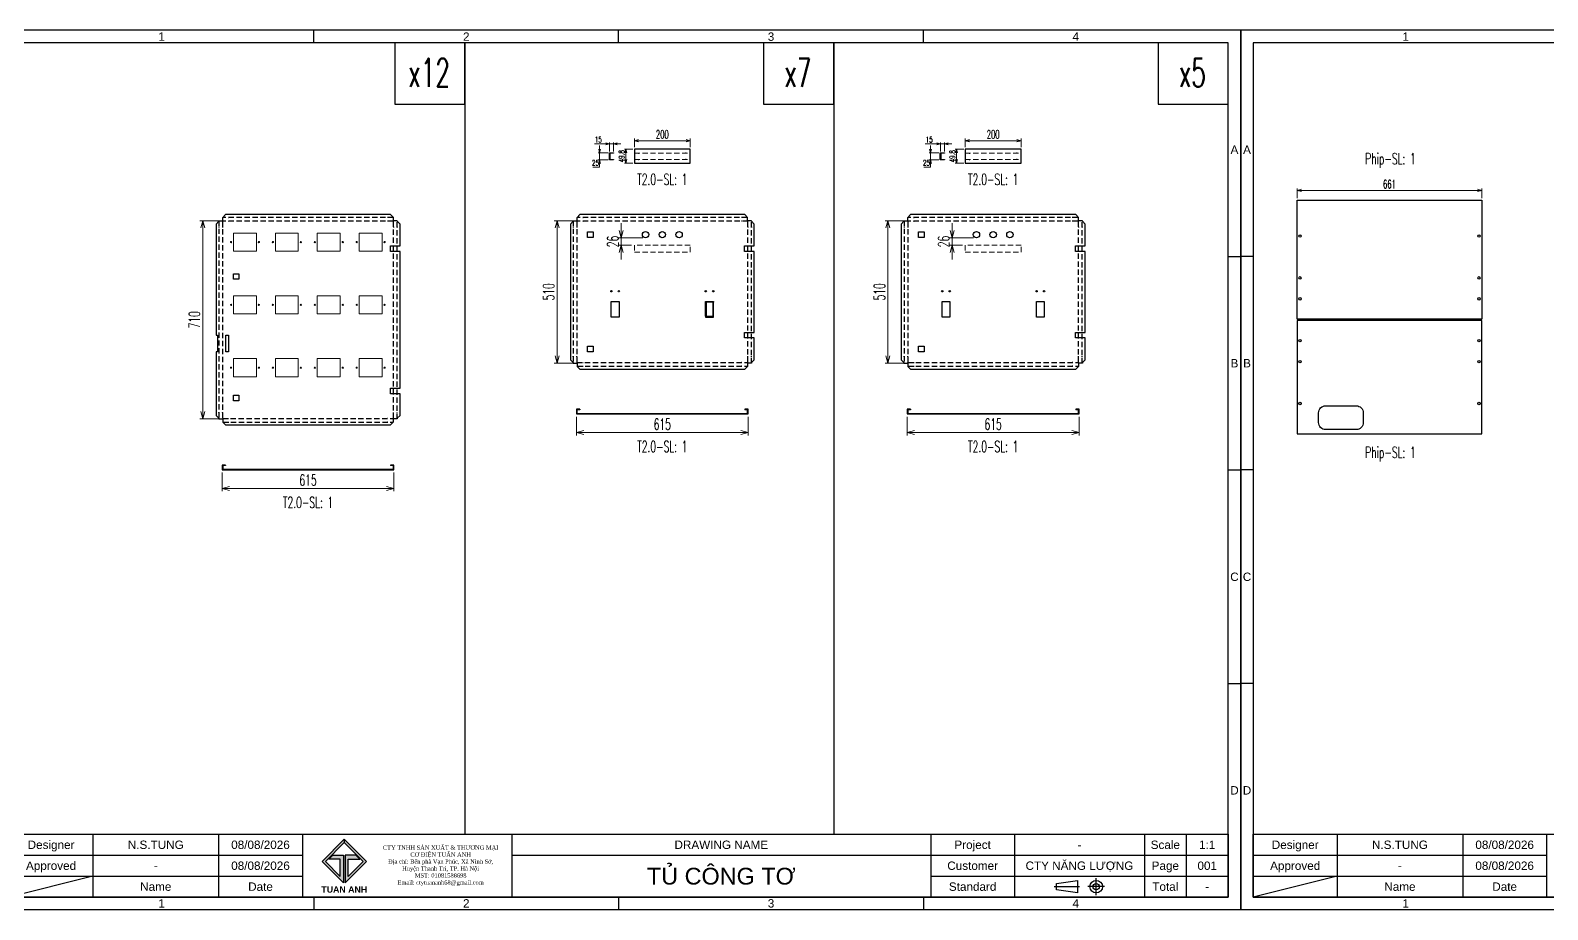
# Model space of a CAD drawing. Header units: millimetres. Extents: x -33730 to 17150, y -76829 to -27437.
# Drawn here: x -549 to 4884, y -34348 to -31198 of the extents above; entities that cross this region are included whole.
import ezdxf
from ezdxf.enums import TextEntityAlignment as Align

# ---------------------------------------------------------------- set-up
doc = ezdxf.new("R2010")
doc.units = ezdxf.units.MM
doc.header["$LTSCALE"] = 3
doc.linetypes.add('HIDDEN', pattern=[9.525, 6.35, -3.175])
doc.layers.add('@.DM. NÉT ĐỨT', color=8, linetype='HIDDEN', lineweight=9)
for name, color, linetype in [('@.HIDDEN', 8, 'HIDDEN'), ('@.TEXT', 7, 'Continuous'), ('@.VISIBLE', 7, 'Continuous'), ('dim', 7, 'Continuous')]:
    doc.layers.add(name, color=color, linetype=linetype)
doc.styles.add('Ann_w01', font='romans.shx', dxfattribs={"width": 0.6, "bigfont": 'chineset.shx'})
doc.styles.add('Arial', font='arial.ttf')
doc.dimstyles.new('Dim 01_SC10', dxfattribs={"dimscale": 10, "dimtxt": 2, "dimasz": 1.3, "dimexe": 0.5, "dimexo": 0.5, "dimgap": 0.5, "dimtad": 1, "dimtoh": 1, "dimdec": 1, "dimzin": 12, "dimdsep": 46, "dimtxsty": 'Ann_w01', "dimblk": 'OPEN30', "dimcen": 1.5, "dimclrd": 6, "dimclre": 6, "dimclrt": 3, "dimadec": 1, "dimazin": 3, "dimtm": 1e-09, "dimtfac": 1, "dimtdec": 1, "dimtmove": 0, "dimatfit": 3, "dimldrblk": 'OPEN30', "dimfxl": 1, "dimtolj": 1, "dimlwd": 20, "dimlwe": 20, "dimarcsym": 0})
doc.dimstyles.new('Dim 01_SC15', dxfattribs={"dimscale": 15, "dimtxt": 2, "dimasz": 1, "dimexe": 0.5, "dimexo": 0.5, "dimgap": 0.5, "dimtad": 1, "dimdec": 1, "dimzin": 12, "dimdsep": 46, "dimtxsty": 'Ann_w01', "dimblk": 'OPEN30', "dimcen": 1.5, "dimclrd": 6, "dimclre": 6, "dimclrt": 3, "dimazin": 3, "dimtm": 1e-09, "dimtfac": 1, "dimtdec": 1, "dimtix": 1, "dimtmove": 0, "dimatfit": 3, "dimldrblk": 'OPEN30', "dimfxl": 1, "dimtolj": 1, "dimlwd": 0, "dimlwe": 0, "dimarcsym": 0})
doc.dimstyles.new('Dim 01_SC20', dxfattribs={"dimscale": 20, "dimtxt": 2, "dimasz": 1.3, "dimexe": 0.5, "dimexo": 0.5, "dimgap": 0.5, "dimtad": 1, "dimdec": 1, "dimzin": 12, "dimdsep": 46, "dimtxsty": 'Ann_w01', "dimblk": 'OPEN30', "dimcen": 1.5, "dimclrd": 6, "dimclre": 6, "dimclrt": 3, "dimadec": 1, "dimazin": 3, "dimtm": 1e-09, "dimtfac": 1, "dimtdec": 1, "dimtix": 1, "dimtmove": 0, "dimatfit": 3, "dimldrblk": 'OPEN30', "dimfxl": 1, "dimtolj": 1, "dimlwd": 0, "dimlwe": 0, "dimarcsym": 0})

# ---------------------------------------------------------------- blocks, each defined once
blk = doc.blocks.new('A$C77b30689')
at = {"color": 6, "linetype": 'Continuous', "lineweight": 0}
blk.add_lwpolyline([(93.2, 65), (11.2, 65), (11.2, 0), (93.2, 0)], close=True, dxfattribs=at)
at = {"color": 6, "lineweight": 0}
for centre in [(2.2, 32.5), (102.2, 32.5)]:
    blk.add_circle(centre, 2.25, dxfattribs=at)
blk = doc.blocks.new('_Open30')
at = {"color": 0, "linetype": 'ByBlock', "lineweight": -2}
for p, q in [((-1, 0.27), (0, 0)), ((0, 0), (-1, -0.27)), ((0, 0), (-1, 0))]:
    blk.add_line(p, q, dxfattribs=at)
blk = doc.blocks.new('*D2317')
at = {"layer": '@.VISIBLE', "color": 6, "lineweight": 0, "transparency": 16777216}
for p, q in [((137.7, -32782), (137.7, -32848.7)), ((752.7, -32782), (752.7, -32848.7)), ((163.7, -32838.7), (726.7, -32838.7))]:
    blk.add_line(p, q, dxfattribs=at)
at = {"layer": 'Defpoints', "color": 0, "transparency": 16777216}
for p in [(137.7, -32772), (752.7, -32772), (752.7, -32838.7)]:
    blk.add_point(p, dxfattribs=at)
at = {"layer": '@.VISIBLE', "color": 6, "lineweight": 0, "transparency": 16777216, "xscale": 26, "yscale": 26, "zscale": 26, "rotation": 180}
blk.add_blockref('_Open30', (137.7, -32838.7), dxfattribs=at)
at = {"layer": '@.VISIBLE', "color": 6, "lineweight": 0, "transparency": 16777216, "xscale": 26, "yscale": 26, "zscale": 26}
blk.add_blockref('_Open30', (752.7, -32838.7), dxfattribs=at)
at = {"layer": '@.VISIBLE', "color": 3, "transparency": 16777216, "insert": (445.2, -32808.7), "char_height": 40, "attachment_point": 5, "style": 'Ann_w01'}
blk.add_mtext('\\A1;615', dxfattribs=at)
blk = doc.blocks.new('*D2307')
at = {"layer": '@.VISIBLE', "color": 6, "lineweight": 0, "transparency": 16777216}
for p, q in [((127.7, -31879.5), (58.3, -31879.5)), ((68.3, -32563.5), (68.3, -31905.5)), ((127.7, -32589.5), (58.3, -32589.5))]:
    blk.add_line(p, q, dxfattribs=at)
at = {"layer": 'Defpoints', "color": 0, "transparency": 16777216}
for p in [(68.3, -31879.5), (137.7, -31879.5), (137.7, -32589.5)]:
    blk.add_point(p, dxfattribs=at)
at = {"layer": '@.VISIBLE', "color": 6, "lineweight": 0, "transparency": 16777216, "xscale": 26, "yscale": 26, "zscale": 26}
for p, rotation in [((68.3, -31879.5), 90), ((68.3, -32589.5), 270)]:
    blk.add_blockref('_Open30', p, dxfattribs=dict(at, rotation=rotation))
at = {"layer": '@.VISIBLE', "color": 3, "transparency": 16777216, "insert": (38.3, -32234.5), "char_height": 40, "attachment_point": 5, "rotation": 90, "style": 'Ann_w01'}
blk.add_mtext('\\A1;710', dxfattribs=at)
blk = doc.blocks.new('*D2318')
at = {"layer": '@.VISIBLE', "color": 6, "lineweight": 0, "transparency": 16777216}
for p, q in [((2591, -32582), (2591, -32648.7)), ((3206, -32582), (3206, -32648.7)), ((2617, -32638.7), (3180, -32638.7))]:
    blk.add_line(p, q, dxfattribs=at)
at = {"layer": 'Defpoints', "color": 0, "transparency": 16777216}
for p in [(2591, -32572), (3206, -32572), (3206, -32638.7)]:
    blk.add_point(p, dxfattribs=at)
at = {"layer": '@.VISIBLE', "color": 6, "lineweight": 0, "transparency": 16777216, "xscale": 26, "yscale": 26, "zscale": 26, "rotation": 180}
blk.add_blockref('_Open30', (2591, -32638.7), dxfattribs=at)
at = {"layer": '@.VISIBLE', "color": 6, "lineweight": 0, "transparency": 16777216, "xscale": 26, "yscale": 26, "zscale": 26}
blk.add_blockref('_Open30', (3206, -32638.7), dxfattribs=at)
at = {"layer": '@.VISIBLE', "color": 3, "transparency": 16777216, "insert": (2898.5, -32608.7), "char_height": 40, "attachment_point": 5, "style": 'Ann_w01'}
blk.add_mtext('\\A1;615', dxfattribs=at)
blk = doc.blocks.new('*D2308')
at = {"layer": '@.VISIBLE', "color": 6, "lineweight": 0, "transparency": 16777216}
for p, q in [((2581, -31879.5), (2511.6, -31879.5)), ((2521.6, -32363.5), (2521.6, -31905.5)), ((2581, -32389.5), (2511.6, -32389.5))]:
    blk.add_line(p, q, dxfattribs=at)
at = {"layer": 'Defpoints', "color": 0, "transparency": 16777216}
for p in [(2521.6, -31879.5), (2591, -31879.5), (2591, -32389.5)]:
    blk.add_point(p, dxfattribs=at)
at = {"layer": '@.VISIBLE', "color": 6, "lineweight": 0, "transparency": 16777216, "xscale": 26, "yscale": 26, "zscale": 26}
for p, rotation in [((2521.6, -31879.5), 90), ((2521.6, -32389.5), 270)]:
    blk.add_blockref('_Open30', p, dxfattribs=dict(at, rotation=rotation))
at = {"layer": '@.VISIBLE', "color": 3, "transparency": 16777216, "insert": (2491.6, -32134.5), "char_height": 40, "attachment_point": 5, "rotation": 90, "style": 'Ann_w01'}
blk.add_mtext('\\A1;510', dxfattribs=at)
blk = doc.blocks.new('*D2319')
at = {"layer": 'Defpoints', "color": 0, "transparency": 16777216}
for p in [(2767.6, -31623.9), (2798.5, -31623.9), (2798.5, -31673.7)]:
    blk.add_point(p, dxfattribs=at)
at = {"layer": 'dim', "color": 6, "lineweight": 20, "transparency": 16777216}
for p, q in [((2793.5, -31623.9), (2762.6, -31623.9)), ((2793.5, -31673.7), (2762.6, -31673.7)), ((2767.6, -31660.7), (2767.6, -31636.9))]:
    blk.add_line(p, q, dxfattribs=at)
at = {"layer": 'dim', "color": 6, "lineweight": 20, "transparency": 16777216, "xscale": 13, "yscale": 13, "zscale": 13}
for p, rotation in [((2767.6, -31623.9), 90), ((2767.6, -31673.7), 270)]:
    blk.add_blockref('_Open30', p, dxfattribs=dict(at, rotation=rotation))
at = {"layer": 'dim', "color": 3, "transparency": 16777216, "insert": (2752.6, -31648.8), "char_height": 20, "attachment_point": 5, "rotation": 90, "style": 'Ann_w01'}
blk.add_mtext('\\A1;49.8', dxfattribs=at)
blk = doc.blocks.new('*D2320')
at = {"layer": 'Defpoints', "color": 0, "transparency": 16777216}
for p in [(2674.1, -31661.3), (2709.3, -31636.3), (2709.3, -31661.3)]:
    blk.add_point(p, dxfattribs=at)
at = {"layer": 'dim', "color": 6, "lineweight": 20, "transparency": 16777216}
for p, q in [((2674.1, -31623.3), (2674.1, -31610.3)), ((2704.3, -31636.3), (2669.1, -31636.3)), ((2704.3, -31661.3), (2669.1, -31661.3)), ((2674.1, -31636.3), (2674.1, -31661.3)), ((2674.1, -31674.3), (2674.1, -31687.3)), ((2674.1, -31687.3), (2649.7, -31687.3))]:
    blk.add_line(p, q, dxfattribs=at)
at = {"layer": 'dim', "color": 6, "lineweight": 20, "transparency": 16777216, "xscale": 13, "yscale": 13, "zscale": 13}
for p, rotation in [((2674.1, -31636.3), 270), ((2674.1, -31661.3), 90)]:
    blk.add_blockref('_Open30', p, dxfattribs=dict(at, rotation=rotation))
at = {"layer": 'dim', "color": 3, "transparency": 16777216, "insert": (2659.4, -31672.3), "char_height": 20, "attachment_point": 5, "style": 'Ann_w01'}
blk.add_mtext('\\A1;25', dxfattribs=at)
blk = doc.blocks.new('*D2321')
at = {"layer": 'Defpoints', "color": 0, "transparency": 16777216}
for p in [(2709.3, -31603.9), (2709.3, -31636.3), (2724.3, -31636.3)]:
    blk.add_point(p, dxfattribs=at)
at = {"layer": 'dim', "color": 6, "lineweight": 20, "transparency": 16777216}
for p, q in [((2696.3, -31603.9), (2655.5, -31603.9)), ((2709.3, -31631.3), (2709.3, -31598.9)), ((2724.3, -31603.9), (2709.3, -31603.9)), ((2724.3, -31631.3), (2724.3, -31598.9)), ((2737.3, -31603.9), (2750.3, -31603.9))]:
    blk.add_line(p, q, dxfattribs=at)
at = {"layer": 'dim', "color": 6, "lineweight": 20, "transparency": 16777216, "xscale": 13, "yscale": 13, "zscale": 13}
blk.add_blockref('_Open30', (2709.3, -31603.9), dxfattribs=at)
at = {"layer": 'dim', "color": 6, "lineweight": 20, "transparency": 16777216, "xscale": 13, "yscale": 13, "zscale": 13, "rotation": 180}
blk.add_blockref('_Open30', (2724.3, -31603.9), dxfattribs=at)
at = {"layer": 'dim', "color": 3, "transparency": 16777216, "insert": (2669.4, -31588.9), "char_height": 20, "attachment_point": 5, "style": 'Ann_w01'}
blk.add_mtext('\\A1;15', dxfattribs=at)
blk = doc.blocks.new('Standard ISO')
at = {"color": 6}
for p, q in [((-6, 0), (0, 0)), ((6, 0), (2, 0)), ((4, -2), (4, 2))]:
    blk.add_line(p, q, dxfattribs=at)
blk.add_lwpolyline([(-0.5, 1.5), (-0.5, -1.5), (-5.5, -0.75), (-5.5, 0.75), (-0.5, 1.5)])
for radius in [1.5, 0.75]:
    blk.add_circle((4, 0), radius)
blk = doc.blocks.new('A$C4dbb82d6')
at = {"layer": '@.VISIBLE'}
h = blk.add_hatch(color=30, dxfattribs=at)
h.dxf.hatch_style = 1
h.paths.add_polyline_path([(0.21, 4.97), (3.62, 1.56), (3.62, 5.97), (1.92, 5.97), (1.3, 5.35), (3.12, 5.35), (3.12, 2.59), (0.74, 4.97), (3.75, 7.98), (3.75, 8.51)])
h = blk.add_hatch(color=150, dxfattribs=at)
h.dxf.hatch_style = 1
h.paths.add_polyline_path([(6.76, 4.97), (4.37, 2.59), (4.37, 5.35), (6.2, 5.35), (5.58, 5.97), (3.88, 5.97), (3.88, 1.56), (7.29, 4.97), (3.75, 8.51), (3.75, 7.98)])
at = {"layer": '@.VISIBLE', "color": 30}
blk.add_lwpolyline([(3.62, 5.97), (3.62, 1.56), (0.21, 4.97), (3.75, 8.51), (3.75, 7.98), (0.74, 4.97), (3.12, 2.59), (3.12, 5.35), (1.3, 5.35), (1.92, 5.97)], close=True, dxfattribs=at)
at = {"layer": '@.VISIBLE', "color": 150}
blk.add_lwpolyline([(3.88, 5.97), (3.88, 1.56), (7.29, 4.97), (3.75, 8.51), (3.75, 7.98), (6.76, 4.97), (4.37, 2.59), (4.37, 5.35), (6.2, 5.35), (5.58, 5.97)], close=True, dxfattribs=at)
at = {"layer": '@.VISIBLE', "color": 30, "insert": (3.75, 0.51), "char_height": 1, "attachment_point": 5, "style": 'Ann_w01'}
blk.add_mtext_dynamic_manual_height_columns('{\\fArial|b1|i0|c0|p34;\\W1;TUAN ANH}', width=7.5, gutter_width=49.6, heights=[0], dxfattribs=at)
blk = doc.blocks.new('KHUNG BAN VE (Made by Tung)')
at = {"layer": '@.VISIBLE', "color": 8}
for p, q in [((75.75, 207), (75.75, 210)), ((148.5, 207), (148.5, 210)), ((221.25, 207), (221.25, 210)), ((3, 156), (0, 156)), ((294, 156), (297, 156)), ((3, 105), (0, 105)), ((294, 105), (297, 105)), ((3, 54), (0, 54)), ((294, 54), (297, 54)), ((23, 18), (23, 3)), ((53, 18), (53, 3)), ((73, 18), (73, 3)), ((123, 18), (123, 3)), ((223, 18), (223, 3)), ((243, 18), (243, 3)), ((274, 18), (274, 3)), ((284, 18), (284, 3)), ((3, 13), (73, 13)), ((123, 13), (294, 13)), ((3, 8), (73, 8)), ((23, 8), (3, 3)), ((223, 8), (294, 8)), ((75.75, 3), (75.75, 0)), ((148.5, 3), (148.5, 0)), ((221.25, 3), (221.25, 0))]:
    blk.add_line(p, q, dxfattribs=at)
for points in [[(0, 0), (297, 0), (297, 210), (0, 210)], [(3, 3), (294, 3), (294, 207), (3, 207)], [(3, 18), (294, 18), (294, 3), (3, 3)]]:
    blk.add_lwpolyline(points, close=True, dxfattribs=at)
at = {"xscale": 1.5, "yscale": 1.5, "zscale": 1.5}
blk.add_blockref('A$C4dbb82d6', (77.375, 4.041), dxfattribs=at)
blk.add_blockref('Standard ISO', (258.5, 5.5))
at = {"layer": '@.TEXT', "color": 1, "style": 'Arial'}
for s, p in [('1', (39.375, 208.5)), ('2', (112.125, 208.5)), ('3', (184.875, 208.5)), ('4', (257.625, 208.5)), ('A', (1.5, 181.5)), ('A', (295.5, 181.5)), ('B', (1.5, 130.5)), ('B', (295.5, 130.5)), ('C', (1.5, 79.5)), ('C', (295.5, 79.5)), ('D', (1.5, 28.5)), ('D', (295.5, 28.5)), ('08/08/2026', (63, 15.5)), ('08/08/2026', (63, 10.5)), ('1', (39.375, 1.5)), ('2', (112.125, 1.5)), ('3', (184.875, 1.5)), ('4', (257.625, 1.5))]:
    blk.add_text(s, height=2, dxfattribs=at).set_placement(p, align=Align.MIDDLE_CENTER)
at = {"layer": '@.TEXT', "color": 2, "style": 'Arial'}
for s, p in [('Designer', (13, 15.5)), ('DRAWING NAME', (173, 15.5)), ('Project', (233, 15.5)), ('Scale', (279, 15.5)), ('Approved', (13, 10.5)), ('Customer', (233, 10.5)), ('Page', (279, 10.5)), ('Name', (38, 5.5)), ('Date', (63, 5.5)), ('Standard', (233, 5.5)), ('Total', (279, 5.5))]:
    blk.add_text(s, height=2, dxfattribs=at).set_placement(p, align=Align.MIDDLE_CENTER)
at = {"layer": '@.TEXT', "color": 1, "style": 'Arial'}
for tag, height, p in [('DESIGNER_NAME', 2, (38, 15.5)), ('PROJECT_CODE', 2, (258.5, 15.5)), ('SCALE', 2, (289, 15.5)), ('APPROVED_NAME', 2, (38, 10.5)), ('CUSTOMER_NAME', 2, (258.5, 10.5)), ('PAGE', 2, (289, 10.5)), ('DRAWING_NAME', 4, (173, 8)), ('TOTAL', 2, (289, 5.5))]:
    blk.add_attdef(tag, text='', height=height, dxfattribs=at).set_placement(p, align=Align.MIDDLE_CENTER)
at = {"layer": '@.VISIBLE', "color": 30, "insert": (106, 10.5), "char_height": 1, "attachment_point": 5, "style": 'Ann_w01'}
blk.add_mtext_dynamic_manual_height_columns('{\\fTimes New Roman|b0|i0|c0|p18;\\W1;CTY TNHH SẢN XUẤT & THƯƠNG MẠI CƠ ĐIỆN TUẤN ANH\\PĐịa chỉ: Bến phà Vạn Phúc, Xã Ninh Sở, Huyện Thanh Trì, TP. Hà Nội\\PMST: 01081588698\\PEmail: ctytuananh68@gmail.com}', width=28.70976, gutter_width=99.197, heights=[0], dxfattribs=at)
blk = doc.blocks.new('A$Ce8ab157e')
at = {"layer": '@.VISIBLE', "color": 2}
blk.add_lwpolyline([(0, 426), (661, 426), (661, 0), (0, 0)], close=True, dxfattribs=at)
for centre in [(10, 298), (651, 298), (10, 148), (651, 148), (10, 73), (651, 73)]:
    blk.add_circle(centre, 4.5, dxfattribs=at)
blk = doc.blocks.new('*D2315')
at = {"layer": '@.VISIBLE', "color": 6, "lineweight": 0, "transparency": 16777216}
for p, q in [((3987, -31799), (3987, -31763.7)), ((4002, -31771.2), (4633, -31771.2)), ((4648, -31799), (4648, -31763.7))]:
    blk.add_line(p, q, dxfattribs=at)
at = {"layer": 'Defpoints', "color": 0, "transparency": 16777216}
for p in [(4648, -31771.2), (3987, -31806.5), (4648, -31806.5)]:
    blk.add_point(p, dxfattribs=at)
at = {"layer": '@.VISIBLE', "color": 6, "lineweight": 0, "transparency": 16777216, "xscale": 15, "yscale": 15, "zscale": 15, "rotation": 180}
blk.add_blockref('_Open30', (3987, -31771.2), dxfattribs=at)
at = {"layer": '@.VISIBLE', "color": 6, "lineweight": 0, "transparency": 16777216, "xscale": 15, "yscale": 15, "zscale": 15}
blk.add_blockref('_Open30', (4648, -31771.2), dxfattribs=at)
at = {"layer": '@.VISIBLE', "color": 3, "transparency": 16777216, "insert": (4317.5, -31748.7), "char_height": 30, "attachment_point": 5, "style": 'Ann_w01'}
blk.add_mtext('\\A1;661', dxfattribs=at)
blk = doc.blocks.new('*D2322')
at = {"layer": '@.VISIBLE', "color": 6, "lineweight": 0, "transparency": 16777216}
for p, q in [((2751.3, -31915), (2751.3, -31889)), ((2828.5, -31941), (2741.3, -31941)), ((2751.3, -31941), (2751.3, -31967)), ((2788.5, -31967), (2741.3, -31967)), ((2751.3, -31993), (2751.3, -32019))]:
    blk.add_line(p, q, dxfattribs=at)
at = {"layer": 'Defpoints', "color": 0, "transparency": 16777216}
for p in [(2838.5, -31941), (2751.3, -31967), (2798.5, -31967)]:
    blk.add_point(p, dxfattribs=at)
at = {"layer": '@.VISIBLE', "color": 6, "lineweight": 0, "transparency": 16777216, "xscale": 26, "yscale": 26, "zscale": 26}
for p, rotation in [((2751.3, -31941), 270), ((2751.3, -31967), 90)]:
    blk.add_blockref('_Open30', p, dxfattribs=dict(at, rotation=rotation))
at = {"layer": '@.VISIBLE', "color": 3, "transparency": 16777216, "insert": (2721.3, -31954), "char_height": 40, "attachment_point": 5, "rotation": 90, "style": 'Ann_w01'}
blk.add_mtext('\\A1;26', dxfattribs=at)
blk = doc.blocks.new('*D2324')
at = {"layer": '@.VISIBLE', "color": 6, "lineweight": 0, "transparency": 16777216}
for p, q in [((2798.5, -31616.4), (2798.5, -31585.6)), ((2983.5, -31593.1), (2813.5, -31593.1)), ((2998.5, -31616.4), (2998.5, -31585.6))]:
    blk.add_line(p, q, dxfattribs=at)
at = {"layer": 'Defpoints', "color": 0, "transparency": 16777216}
for p in [(2798.5, -31593.1), (2798.5, -31623.9), (2998.5, -31623.9)]:
    blk.add_point(p, dxfattribs=at)
at = {"layer": '@.VISIBLE', "color": 6, "lineweight": 0, "transparency": 16777216, "xscale": 15, "yscale": 15, "zscale": 15, "rotation": 180}
blk.add_blockref('_Open30', (2798.5, -31593.1), dxfattribs=at)
at = {"layer": '@.VISIBLE', "color": 6, "lineweight": 0, "transparency": 16777216, "xscale": 15, "yscale": 15, "zscale": 15}
blk.add_blockref('_Open30', (2998.5, -31593.1), dxfattribs=at)
at = {"layer": '@.VISIBLE', "color": 3, "transparency": 16777216, "insert": (2898.5, -31570.6), "char_height": 30, "attachment_point": 5, "style": 'Ann_w01'}
blk.add_mtext('\\A1;200', dxfattribs=at)
blk = doc.blocks.new('*D2326')
at = {"layer": '@.VISIBLE', "color": 6, "lineweight": 0, "transparency": 16777216}
for p, q in [((1406.2, -32582), (1406.2, -32648.7)), ((2021.2, -32582), (2021.2, -32648.7)), ((1432.2, -32638.7), (1995.2, -32638.7))]:
    blk.add_line(p, q, dxfattribs=at)
at = {"layer": 'Defpoints', "color": 0, "transparency": 16777216}
for p in [(1406.2, -32572), (2021.2, -32572), (2021.2, -32638.7)]:
    blk.add_point(p, dxfattribs=at)
at = {"layer": '@.VISIBLE', "color": 6, "lineweight": 0, "transparency": 16777216, "xscale": 26, "yscale": 26, "zscale": 26, "rotation": 180}
blk.add_blockref('_Open30', (1406.2, -32638.7), dxfattribs=at)
at = {"layer": '@.VISIBLE', "color": 6, "lineweight": 0, "transparency": 16777216, "xscale": 26, "yscale": 26, "zscale": 26}
blk.add_blockref('_Open30', (2021.2, -32638.7), dxfattribs=at)
at = {"layer": '@.VISIBLE', "color": 3, "transparency": 16777216, "insert": (1713.7, -32608.7), "char_height": 40, "attachment_point": 5, "style": 'Ann_w01'}
blk.add_mtext('\\A1;615', dxfattribs=at)
blk = doc.blocks.new('*D2316')
at = {"layer": '@.VISIBLE', "color": 6, "lineweight": 0, "transparency": 16777216}
for p, q in [((1396.2, -31879.5), (1326.9, -31879.5)), ((1336.9, -32363.5), (1336.9, -31905.5)), ((1396.2, -32389.5), (1326.9, -32389.5))]:
    blk.add_line(p, q, dxfattribs=at)
at = {"layer": 'Defpoints', "color": 0, "transparency": 16777216}
for p in [(1336.9, -31879.5), (1406.2, -31879.5), (1406.2, -32389.5)]:
    blk.add_point(p, dxfattribs=at)
at = {"layer": '@.VISIBLE', "color": 6, "lineweight": 0, "transparency": 16777216, "xscale": 26, "yscale": 26, "zscale": 26}
for p, rotation in [((1336.9, -31879.5), 90), ((1336.9, -32389.5), 270)]:
    blk.add_blockref('_Open30', p, dxfattribs=dict(at, rotation=rotation))
at = {"layer": '@.VISIBLE', "color": 3, "transparency": 16777216, "insert": (1306.9, -32134.5), "char_height": 40, "attachment_point": 5, "rotation": 90, "style": 'Ann_w01'}
blk.add_mtext('\\A1;510', dxfattribs=at)
blk = doc.blocks.new('*D2327')
at = {"layer": 'Defpoints', "color": 0, "transparency": 16777216}
for p in [(1582.8, -31623.9), (1613.7, -31623.9), (1613.7, -31673.7)]:
    blk.add_point(p, dxfattribs=at)
at = {"layer": 'dim', "color": 6, "lineweight": 20, "transparency": 16777216}
for p, q in [((1608.7, -31623.9), (1577.8, -31623.9)), ((1608.7, -31673.7), (1577.8, -31673.7)), ((1582.8, -31660.7), (1582.8, -31636.9))]:
    blk.add_line(p, q, dxfattribs=at)
at = {"layer": 'dim', "color": 6, "lineweight": 20, "transparency": 16777216, "xscale": 13, "yscale": 13, "zscale": 13}
for p, rotation in [((1582.8, -31623.9), 90), ((1582.8, -31673.7), 270)]:
    blk.add_blockref('_Open30', p, dxfattribs=dict(at, rotation=rotation))
at = {"layer": 'dim', "color": 3, "transparency": 16777216, "insert": (1567.8, -31648.8), "char_height": 20, "attachment_point": 5, "rotation": 90, "style": 'Ann_w01'}
blk.add_mtext('\\A1;49.8', dxfattribs=at)
blk = doc.blocks.new('*D2328')
at = {"layer": 'Defpoints', "color": 0, "transparency": 16777216}
for p in [(1489.4, -31661.3), (1524.5, -31636.3), (1524.5, -31661.3)]:
    blk.add_point(p, dxfattribs=at)
at = {"layer": 'dim', "color": 6, "lineweight": 20, "transparency": 16777216}
for p, q in [((1489.4, -31623.3), (1489.4, -31610.3)), ((1519.5, -31636.3), (1484.4, -31636.3)), ((1519.5, -31661.3), (1484.4, -31661.3)), ((1489.4, -31636.3), (1489.4, -31661.3)), ((1489.4, -31674.3), (1489.4, -31687.3)), ((1489.4, -31687.3), (1464.9, -31687.3))]:
    blk.add_line(p, q, dxfattribs=at)
at = {"layer": 'dim', "color": 6, "lineweight": 20, "transparency": 16777216, "xscale": 13, "yscale": 13, "zscale": 13}
for p, rotation in [((1489.4, -31636.3), 270), ((1489.4, -31661.3), 90)]:
    blk.add_blockref('_Open30', p, dxfattribs=dict(at, rotation=rotation))
at = {"layer": 'dim', "color": 3, "transparency": 16777216, "insert": (1474.6, -31672.3), "char_height": 20, "attachment_point": 5, "style": 'Ann_w01'}
blk.add_mtext('\\A1;25', dxfattribs=at)
blk = doc.blocks.new('*D2329')
at = {"layer": 'Defpoints', "color": 0, "transparency": 16777216}
for p in [(1524.5, -31603.9), (1524.5, -31636.3), (1539.5, -31636.3)]:
    blk.add_point(p, dxfattribs=at)
at = {"layer": 'dim', "color": 6, "lineweight": 20, "transparency": 16777216}
for p, q in [((1511.5, -31603.9), (1470.8, -31603.9)), ((1524.5, -31631.3), (1524.5, -31598.9)), ((1539.5, -31603.9), (1524.5, -31603.9)), ((1539.5, -31631.3), (1539.5, -31598.9)), ((1552.5, -31603.9), (1565.5, -31603.9))]:
    blk.add_line(p, q, dxfattribs=at)
at = {"layer": 'dim', "color": 6, "lineweight": 20, "transparency": 16777216, "xscale": 13, "yscale": 13, "zscale": 13}
blk.add_blockref('_Open30', (1524.5, -31603.9), dxfattribs=at)
at = {"layer": 'dim', "color": 6, "lineweight": 20, "transparency": 16777216, "xscale": 13, "yscale": 13, "zscale": 13, "rotation": 180}
blk.add_blockref('_Open30', (1539.5, -31603.9), dxfattribs=at)
at = {"layer": 'dim', "color": 3, "transparency": 16777216, "insert": (1484.7, -31588.9), "char_height": 20, "attachment_point": 5, "style": 'Ann_w01'}
blk.add_mtext('\\A1;15', dxfattribs=at)
blk = doc.blocks.new('*D2330')
at = {"layer": '@.VISIBLE', "color": 6, "lineweight": 0, "transparency": 16777216}
for p, q in [((1566.5, -31915), (1566.5, -31889)), ((1643.7, -31941), (1556.5, -31941)), ((1566.5, -31941), (1566.5, -31967)), ((1603.7, -31967), (1556.5, -31967)), ((1566.5, -31993), (1566.5, -32019))]:
    blk.add_line(p, q, dxfattribs=at)
at = {"layer": 'Defpoints', "color": 0, "transparency": 16777216}
for p in [(1653.7, -31941), (1566.5, -31967), (1613.7, -31967)]:
    blk.add_point(p, dxfattribs=at)
at = {"layer": '@.VISIBLE', "color": 6, "lineweight": 0, "transparency": 16777216, "xscale": 26, "yscale": 26, "zscale": 26}
for p, rotation in [((1566.5, -31941), 270), ((1566.5, -31967), 90)]:
    blk.add_blockref('_Open30', p, dxfattribs=dict(at, rotation=rotation))
at = {"layer": '@.VISIBLE', "color": 3, "transparency": 16777216, "insert": (1536.5, -31954), "char_height": 40, "attachment_point": 5, "rotation": 90, "style": 'Ann_w01'}
blk.add_mtext('\\A1;26', dxfattribs=at)
blk = doc.blocks.new('*D2331')
at = {"layer": '@.VISIBLE', "color": 6, "lineweight": 0, "transparency": 16777216}
for p, q in [((1613.7, -31616.4), (1613.7, -31585.6)), ((1798.7, -31593.1), (1628.7, -31593.1)), ((1813.7, -31616.4), (1813.7, -31585.6))]:
    blk.add_line(p, q, dxfattribs=at)
at = {"layer": 'Defpoints', "color": 0, "transparency": 16777216}
for p in [(1613.7, -31593.1), (1613.7, -31623.9), (1813.7, -31623.9)]:
    blk.add_point(p, dxfattribs=at)
at = {"layer": '@.VISIBLE', "color": 6, "lineweight": 0, "transparency": 16777216, "xscale": 15, "yscale": 15, "zscale": 15, "rotation": 180}
blk.add_blockref('_Open30', (1613.7, -31593.1), dxfattribs=at)
at = {"layer": '@.VISIBLE', "color": 6, "lineweight": 0, "transparency": 16777216, "xscale": 15, "yscale": 15, "zscale": 15}
blk.add_blockref('_Open30', (1813.7, -31593.1), dxfattribs=at)
at = {"layer": '@.VISIBLE', "color": 3, "transparency": 16777216, "insert": (1713.7, -31570.6), "char_height": 30, "attachment_point": 5, "style": 'Ann_w01'}
blk.add_mtext('\\A1;200', dxfattribs=at)

msp = doc.modelspace()

# ---------------------------------------------------------------- linework, layer by layer
at = {"color": 1}
for p, q in [((1628.16, -31637.61), (1630.16, -31637.61)), ((1628.16, -31660.01), (1630.16, -31660.01)), ((1799.32, -31637.61), (1797.32, -31637.61)), ((1799.32, -31660.01), (1797.32, -31660.01)), ((2812.89, -31637.61), (2814.89, -31637.61)), ((2812.89, -31660.01), (2814.89, -31660.01)), ((2984.05, -31637.61), (2982.05, -31637.61)), ((2984.05, -31660.01), (2982.05, -31660.01))]:
    msp.add_line(p, q, dxfattribs=at)
for points in [[(1539.53, -31661.31), (1524.53, -31661.31), (1524.53, -31636.31), (1539.53, -31636.31), (1539.53, -31637.81), (1526.03, -31637.81), (1526.03, -31659.81), (1539.53, -31659.81)], [(1613.74, -31673.71), (1813.74, -31673.71), (1813.74, -31623.91), (1613.74, -31623.91)], [(2724.26, -31661.31), (2709.26, -31661.31), (2709.26, -31636.31), (2724.26, -31636.31), (2724.26, -31637.81), (2710.76, -31637.81), (2710.76, -31659.81), (2724.26, -31659.81)], [(2798.47, -31673.71), (2998.47, -31673.71), (2998.47, -31623.91), (2798.47, -31623.91)], [(1896.72, -32171.55), (1894.22, -32171.55), (1868.72, -32171.55), (1868.72, -32169.05), (1896.72, -32169.05)], [(1868.72, -32221.05), (1868.72, -32173.05), (1871.22, -32173.05), (1871.22, -32221.05)], [(1896.72, -32221.05), (1896.72, -32173.05), (1894.22, -32173.05), (1894.22, -32221.05)], [(1868.72, -32225.05), (1896.72, -32225.05), (1896.72, -32222.55), (1894.22, -32222.55), (1868.72, -32222.55)]]:
    msp.add_lwpolyline(points, close=True)
at = {"layer": '@.DM. NÉT ĐỨT', "linetype": 'HIDDEN'}
for p, q in [((1613.74, -31637.61), (1813.74, -31637.61)), ((1613.74, -31660.01), (1813.74, -31660.01)), ((2798.47, -31637.61), (2998.47, -31637.61)), ((2798.47, -31660.01), (2998.47, -31660.01))]:
    msp.add_line(p, q, dxfattribs=at)
at = {"layer": '@.DM. NÉT ĐỨT'}
for points in [[(1613.74, -31992.05), (1813.74, -31992.05), (1813.74, -31967.05), (1613.74, -31967.05)], [(2798.47, -31992.05), (2998.47, -31992.05), (2998.47, -31967.05), (2798.47, -31967.05)]]:
    msp.add_lwpolyline(points, close=True, dxfattribs=at)
at = {"layer": '@.HIDDEN'}
for points in [[(126.08, -31879.55), (126.08, -32589.55)], [(750.68, -31867.95), (139.78, -31867.95)], [(764.28, -32589.55), (764.28, -31879.55)], [(1394.64, -31879.55), (1394.64, -32389.55)], [(2019.24, -31867.95), (1408.34, -31867.95)], [(2032.84, -32389.55), (2032.84, -31879.55)], [(2579.37, -31879.55), (2579.37, -32389.55)], [(3203.97, -31867.95), (2593.07, -31867.95)], [(3217.57, -32389.55), (3217.57, -31879.55)], [(1408.34, -32401.15), (2019.14, -32401.15)], [(2593.07, -32401.15), (3203.87, -32401.15)], [(139.78, -32601.15), (750.58, -32601.15)]]:
    msp.add_lwpolyline(points, dxfattribs=at)
for points in [[(139.48, -32587.75), (750.88, -32587.75), (750.88, -31881.35), (139.48, -31881.35)], [(1408.04, -32387.75), (2019.44, -32387.75), (2019.44, -31881.35), (1408.04, -31881.35)], [(2592.77, -32387.75), (3204.17, -32387.75), (3204.17, -31881.35), (2592.77, -31881.35)]]:
    msp.add_lwpolyline(points, close=True, dxfattribs=at)
at = {"layer": '@.VISIBLE'}
for p, q in [((1006.92, -31242.63), (1006.92, -34077.63)), ((2327.5, -31242.63), (2327.5, -34077.63)), ((139.78, -31879.55), (139.78, -31881.35)), ((750.68, -31879.55), (750.68, -31881.35)), ((1408.34, -31879.55), (1408.34, -31881.35)), ((2019.24, -31879.55), (2019.24, -31881.35)), ((2593.07, -31879.55), (2593.07, -31881.35)), ((3203.97, -31879.55), (3203.97, -31881.35)), ((1408.34, -32389.55), (1408.34, -32387.75)), ((2019.14, -32389.55), (2019.14, -32387.75)), ((2593.07, -32389.55), (2593.07, -32387.75)), ((3203.87, -32389.55), (3203.87, -32387.75)), ((139.78, -32589.55), (139.78, -32587.75)), ((750.58, -32589.55), (750.58, -32587.75))]:
    msp.add_line(p, q, dxfattribs=at)
at = {"layer": '@.VISIBLE', "color": 1}
for p, q in [((160.05, -31867.95), (162.05, -31867.95)), ((160.05, -31881.35), (162.05, -31881.35)), ((730.3, -31867.95), (728.3, -31867.95)), ((730.3, -31881.35), (728.3, -31881.35)), ((1428.62, -31867.95), (1430.62, -31867.95)), ((1428.62, -31881.35), (1430.62, -31881.35)), ((1998.87, -31867.95), (1996.87, -31867.95)), ((1998.87, -31881.35), (1996.87, -31881.35)), ((2613.34, -31867.95), (2615.34, -31867.95)), ((2613.34, -31881.35), (2615.34, -31881.35)), ((3183.6, -31867.95), (3181.6, -31867.95)), ((3183.6, -31881.35), (3181.6, -31881.35)), ((126.08, -31902.12), (126.08, -31904.12)), ((139.48, -31902.12), (139.48, -31904.12)), ((750.88, -31902.12), (750.88, -31904.12)), ((764.28, -31902.12), (764.28, -31904.12)), ((1394.64, -31902.12), (1394.64, -31904.12)), ((1408.04, -31902.12), (1408.04, -31904.12)), ((2019.44, -31902.12), (2019.44, -31904.12)), ((2032.84, -31902.12), (2032.84, -31904.12)), ((2579.37, -31902.12), (2579.37, -31904.12)), ((2592.77, -31902.12), (2592.77, -31904.12)), ((3204.17, -31902.12), (3204.17, -31904.12)), ((3217.57, -31902.12), (3217.57, -31904.12)), ((1394.64, -32366.98), (1394.64, -32364.98)), ((1408.04, -32366.98), (1408.04, -32364.98)), ((2019.44, -32366.98), (2019.44, -32364.98)), ((2032.84, -32366.98), (2032.84, -32364.98)), ((2579.37, -32366.98), (2579.37, -32364.98)), ((2592.77, -32366.98), (2592.77, -32364.98)), ((3204.17, -32366.98), (3204.17, -32364.98)), ((3217.57, -32366.98), (3217.57, -32364.98)), ((1428.62, -32387.75), (1430.62, -32387.75)), ((1428.62, -32401.15), (1430.62, -32401.15)), ((1998.87, -32387.75), (1996.87, -32387.75)), ((1998.87, -32401.15), (1996.87, -32401.15)), ((2613.34, -32387.75), (2615.34, -32387.75)), ((2613.34, -32401.15), (2615.34, -32401.15)), ((3183.6, -32387.75), (3181.6, -32387.75)), ((3183.6, -32401.15), (3181.6, -32401.15)), ((126.08, -32566.98), (126.08, -32564.98)), ((139.48, -32566.98), (139.48, -32564.98)), ((160.05, -32587.75), (162.05, -32587.75)), ((730.3, -32587.75), (728.3, -32587.75)), ((750.88, -32566.98), (750.88, -32564.98)), ((764.28, -32566.98), (764.28, -32564.98)), ((160.05, -32601.15), (162.05, -32601.15)), ((730.3, -32601.15), (728.3, -32601.15))]:
    msp.add_line(p, q, dxfattribs=at)
at = {"layer": '@.VISIBLE', "color": 4}
for p, q in [((1418.24, -32555.01), (1418.24, -32557.01)), ((2009.24, -32555.01), (2009.24, -32557.01)), ((2602.97, -32555.01), (2602.97, -32557.01)), ((3193.97, -32555.01), (3193.97, -32557.01)), ((149.68, -32755.01), (149.68, -32757.01)), ((740.68, -32755.01), (740.68, -32757.01))]:
    msp.add_line(p, q, dxfattribs=at)
at = {"layer": '@.VISIBLE'}
for points in [[(1006.92, -31242.63), (755.79, -31242.63), (755.79, -31461.86), (1006.92, -31461.86)], [(2327.5, -31242.63), (2076.37, -31242.63), (2076.37, -31461.86), (2327.5, -31461.86)], [(3739.95, -31242.63), (3488.82, -31242.63), (3488.82, -31461.86), (3739.95, -31461.86)], [(1446.24, -31919.55), (1466.24, -31919.55), (1466.24, -31939.55), (1446.24, -31939.55)], [(2630.97, -31919.55), (2650.97, -31919.55), (2650.97, -31939.55), (2630.97, -31939.55)], [(177.68, -32069.55), (197.68, -32069.55), (197.68, -32089.55), (177.68, -32089.55)], [(1530.74, -32169.05), (1558.74, -32169.05), (1558.74, -32225.05), (1530.74, -32225.05)], [(2715.46, -32169.05), (2743.46, -32169.05), (2743.46, -32225.05), (2715.46, -32225.05)], [(3053.45, -32169.05), (3081.45, -32169.05), (3081.45, -32225.05), (3053.45, -32225.05)], [(1446.24, -32329.55), (1466.24, -32329.55), (1466.24, -32349.55), (1446.24, -32349.55)], [(2630.97, -32329.55), (2650.97, -32329.55), (2650.97, -32349.55), (2630.97, -32349.55)], [(177.68, -32504.55), (197.68, -32504.55), (197.68, -32524.55), (177.68, -32524.55)]]:
    msp.add_lwpolyline(points, close=True, dxfattribs=at)
for points in [[(115.88, -31891.55), (125.88, -31881.55), (125.88, -31879.55), (139.78, -31879.55), (139.78, -31867.65), (149.68, -31857.75)], [(115.88, -31891.55), (115.88, -32289.55)], [(740.68, -31857.75), (149.68, -31857.75)], [(774.48, -31891.55), (764.48, -31881.55), (764.48, -31879.55), (750.68, -31879.55), (750.68, -31867.65), (740.68, -31857.75)], [(774.48, -31969.55), (774.48, -31891.55)], [(1384.44, -31891.55), (1394.44, -31881.55), (1394.44, -31879.55), (1408.34, -31879.55), (1408.34, -31867.65), (1418.24, -31857.75)], [(1384.44, -31891.55), (1384.44, -32377.55)], [(2009.24, -31857.75), (1418.24, -31857.75)], [(2043.04, -31891.55), (2033.04, -31881.55), (2033.04, -31879.55), (2019.24, -31879.55), (2019.24, -31867.65), (2009.24, -31857.75)], [(2043.04, -31969.55), (2043.04, -31891.55)], [(2569.17, -31891.55), (2579.17, -31881.55), (2579.17, -31879.55), (2593.07, -31879.55), (2593.07, -31867.65), (2602.97, -31857.75)], [(2569.17, -31891.55), (2569.17, -32377.55)], [(3193.97, -31857.75), (2602.97, -31857.75)], [(3227.77, -31891.55), (3217.77, -31881.55), (3217.77, -31879.55), (3203.97, -31879.55), (3203.97, -31867.65), (3193.97, -31857.75)], [(3227.77, -31969.55), (3227.77, -31891.55)], [(774.48, -31989.55), (739.93, -31989.55), (739.93, -31969.55), (774.48, -31969.55)], [(774.48, -32479.55), (774.48, -31989.55)], [(2043.04, -31989.55), (2008.49, -31989.55), (2008.49, -31969.55), (2043.04, -31969.55)], [(2043.04, -32279.55), (2043.04, -31989.55)], [(3227.77, -31989.55), (3193.22, -31989.55), (3193.22, -31969.55), (3227.77, -31969.55)], [(3227.77, -32279.55), (3227.77, -31989.55)], [(115.88, -32289.55), (120.88, -32289.55), (120.88, -32349.55), (115.88, -32349.55)], [(2043.04, -32299.55), (2008.49, -32299.55), (2008.49, -32279.55), (2043.04, -32279.55)], [(2043.04, -32377.55), (2043.04, -32299.55)], [(3227.77, -32299.55), (3193.22, -32299.55), (3193.22, -32279.55), (3227.77, -32279.55)], [(3227.77, -32377.55), (3227.77, -32299.55)], [(115.88, -32349.55), (115.88, -32577.55)], [(1384.44, -32377.55), (1394.44, -32387.55), (1394.44, -32389.55), (1408.34, -32389.55), (1408.34, -32401.45), (1418.24, -32411.35)], [(2043.04, -32377.55), (2033.04, -32387.55), (2033.04, -32389.55), (2019.14, -32389.55), (2019.14, -32401.45), (2009.24, -32411.35)], [(2569.17, -32377.55), (2579.17, -32387.55), (2579.17, -32389.55), (2593.07, -32389.55), (2593.07, -32401.45), (2602.97, -32411.35)], [(3227.77, -32377.55), (3217.77, -32387.55), (3217.77, -32389.55), (3203.87, -32389.55), (3203.87, -32401.45), (3193.97, -32411.35)], [(1418.24, -32411.35), (2009.24, -32411.35)], [(2602.97, -32411.35), (3193.97, -32411.35)], [(774.48, -32499.55), (739.93, -32499.55), (739.93, -32479.55), (774.48, -32479.55)], [(774.48, -32577.55), (774.48, -32499.55)], [(115.88, -32577.55), (125.88, -32587.55), (125.88, -32589.55), (139.78, -32589.55), (139.78, -32601.45), (149.68, -32611.35)], [(774.48, -32577.55), (764.48, -32587.55), (764.48, -32589.55), (750.58, -32589.55), (750.58, -32601.45), (740.68, -32611.35)], [(149.68, -32611.35), (740.68, -32611.35)]]:
    msp.add_lwpolyline(points, dxfattribs=at)
at = {"layer": '@.VISIBLE', "color": 2}
msp.add_lwpolyline([(4648.02, -32236.55), (3987.02, -32236.55), (3987.02, -32642.55), (4648.02, -32642.55)], close=True, dxfattribs=at)
at = {"layer": '@.VISIBLE', "color": 4}
msp.add_lwpolyline([(150.68, -32289.55), (160.68, -32289.55), (160.68, -32349.55), (150.68, -32349.55)], close=True, dxfattribs=at)
at = {"layer": '@.VISIBLE', "color": 2}
msp.add_lwpolyline([(4088.81, -32542.73), (4198.81, -32542.73, -0.4142136), (4223.81, -32567.73), (4223.81, -32602.73, -0.4142136), (4198.81, -32627.73), (4088.81, -32627.73, -0.4142136), (4063.81, -32602.73), (4063.81, -32567.73, -0.4142136)], format="xyb", close=True, dxfattribs=at)
at = {"layer": '@.VISIBLE', "color": 4}
for points in [[(1418.24, -32555.01), (1406.24, -32555.01), (1406.24, -32572.01), (2021.24, -32572.01), (2021.24, -32555.01), (2009.24, -32555.01)], [(1418.24, -32557.01), (1408.24, -32557.01), (1408.24, -32570.01), (2019.24, -32570.01), (2019.24, -32557.01), (2009.24, -32557.01)], [(2602.97, -32555.01), (2590.97, -32555.01), (2590.97, -32572.01), (3205.97, -32572.01), (3205.97, -32555.01), (3193.97, -32555.01)], [(2602.97, -32557.01), (2592.97, -32557.01), (2592.97, -32570.01), (3203.97, -32570.01), (3203.97, -32557.01), (3193.97, -32557.01)], [(149.68, -32755.01), (137.68, -32755.01), (137.68, -32772.01), (752.68, -32772.01), (752.68, -32755.01), (740.68, -32755.01)], [(149.68, -32757.01), (139.68, -32757.01), (139.68, -32770.01), (750.68, -32770.01), (750.68, -32757.01), (740.68, -32757.01)]]:
    msp.add_lwpolyline(points, dxfattribs=at)
at = {"layer": '@.VISIBLE'}
for centre, radius in [((1653.74, -31929.55), 11.5), ((1713.74, -31929.55), 11.5), ((1773.74, -31929.55), 11.5), ((2838.47, -31929.55), 11.5), ((2898.47, -31929.55), 11.5), ((2958.47, -31929.55), 11.5), ((1531.44, -32132.55), 2.4), ((1558.04, -32132.55), 2.4), ((1869.42, -32132.55), 2.4), ((1896.02, -32132.55), 2.4), ((2716.16, -32132.55), 2.4), ((2742.76, -32132.55), 2.4), ((3054.15, -32132.55), 2.4), ((3080.75, -32132.55), 2.4)]:
    msp.add_circle(centre, radius, dxfattribs=at)
at = {"layer": '@.VISIBLE', "color": 2}
for centre in [(3997.02, -32309.55), (4638.02, -32309.55), (3997.02, -32384.55), (4638.02, -32384.55), (3997.02, -32534.55), (4638.02, -32534.55)]:
    msp.add_circle(centre, 4.5, dxfattribs=at)

# ---------------------------------------------------------------- block references
at = {"color": 3}
for p in [(167.22, -31988.65), (317.22, -31988.65), (467.22, -31988.65), (617.22, -31988.65), (167.22, -32213.65), (317.22, -32213.65), (467.22, -32213.65), (617.22, -32213.65), (167.22, -32438.65), (317.22, -32438.65), (467.22, -32438.65), (617.22, -32438.65)]:
    msp.add_blockref('A$C77b30689', p, dxfattribs=at)
at = {"layer": '@.VISIBLE', "xscale": 15, "yscale": 15, "zscale": 15}
for p in [(-670.05, -34347.63), (3784.95, -34347.63)]:
    msp.add_blockref('KHUNG BAN VE (Made by Tung)', p, dxfattribs=at).add_auto_attribs({'APPROVED_NAME': '-', 'DESIGNER_NAME': 'N.S.TUNG', 'TOTAL': '-', 'PAGE': '001', 'SCALE': '1:1', 'CUSTOMER_NAME': 'CTY NĂNG LƯỢNG', 'PROJECT_CODE': '-', 'DRAWING_NAME': 'TỦ CÔNG TƠ'})
at = {"layer": '@.VISIBLE'}
msp.add_blockref('A$Ce8ab157e', (3987.02, -32232.55), dxfattribs=at)

# ---------------------------------------------------------------- texts
at = {"layer": '@.VISIBLE', "color": 2, "style": 'Ann_w01', "width": 0.6}
for s, height, p in [('x12', 101.532, (878.92, -31348.96)), ('x7', 101.532, (2199.5, -31348.96)), ('x5', 101.532, (3611.95, -31348.96)), ('Phip-SL: 1', 40, (4321.01, -31657.41)), ('T2.0-SL: 1', 40, (1713.74, -31731.53)), ('T2.0-SL: 1', 40, (2898.47, -31731.53)), ('T2.0-SL: 1', 40, (1713.74, -32688.73)), ('T2.0-SL: 1', 40, (2898.47, -32688.73)), ('Phip-SL: 1', 40, (4321.01, -32709.37)), ('T2.0-SL: 1', 40, (445.18, -32888.73))]:
    msp.add_text(s, height=height, dxfattribs=at).set_placement(p, align=Align.MIDDLE_CENTER)

# ---------------------------------------------------------------- dimensions: what is measured, and where the dimension line sits
at = {"layer": '@.VISIBLE'}
for base, p1, p2, dimstyle, picture, middle in [((1613.74, -31593.08), (1813.74, -31623.91), (1613.74, -31623.91), 'Dim 01_SC15', '*D2331', (1713.74, -31570.58)), ((2798.47, -31593.08), (2998.47, -31623.91), (2798.47, -31623.91), 'Dim 01_SC15', '*D2324', (2898.47, -31570.58)), ((4648.02, -31771.23), (3987.02, -31806.55), (4648.02, -31806.55), 'Dim 01_SC15', '*D2315', (4317.52, -31748.73)), ((2021.24, -32638.73), (1406.24, -32572.01), (2021.24, -32572.01), 'Dim 01_SC20', '*D2326', (1713.74, -32608.73)), ((3205.97, -32638.73), (2590.97, -32572.01), (3205.97, -32572.01), 'Dim 01_SC20', '*D2318', (2898.47, -32608.73)), ((752.68, -32838.73), (137.68, -32772.01), (752.68, -32772.01), 'Dim 01_SC20', '*D2317', (445.18, -32808.73))]:
    dim = msp.add_linear_dim(base=base, p1=p1, p2=p2, dimstyle=dimstyle, dxfattribs=at)
    dim.commit()
    dim.dimension.update_dxf_attribs({"geometry": picture, "text_midpoint": middle})
for base, p1, p2, picture, middle in [((68.31, -31879.55), (137.68, -32589.55), (137.68, -31879.55), '*D2307', (38.31, -32234.55)), ((1336.88, -31879.55), (1406.24, -32389.55), (1406.24, -31879.55), '*D2316', (1306.88, -32134.55)), ((2521.6, -31879.55), (2590.97, -32389.55), (2590.97, -31879.55), '*D2308', (2491.6, -32134.55))]:
    dim = msp.add_linear_dim(base=base, p1=p1, p2=p2, angle=90, dimstyle='Dim 01_SC20', dxfattribs=at)
    dim.commit()
    dim.dimension.update_dxf_attribs({"geometry": picture, "text_midpoint": middle})
for base, p1, p2, picture, middle in [((1566.53, -31967.05), (1653.74, -31941.05), (1613.74, -31967.05), '*D2330', (1536.53, -31954.05)), ((2751.25, -31967.05), (2838.47, -31941.05), (2798.47, -31967.05), '*D2322', (2721.25, -31954.05))]:
    dim = msp.add_linear_dim(base=base, p1=p1, p2=p2, angle=90, dimstyle='Dim 01_SC20', override={"dimfxl": 5}, dxfattribs=at)
    dim.commit()
    dim.dimension.update_dxf_attribs({"geometry": picture, "text_midpoint": middle})
at = {"layer": 'dim'}
for base, p1, p2, angle, picture, middle in [((1489.36, -31661.31), (1524.53, -31636.31), (1524.53, -31661.31), 90, '*D2328', (1474.65, -31672.31)), ((1524.53, -31603.93), (1539.53, -31636.31), (1524.53, -31636.31), 180, '*D2329', (1484.67, -31588.93)), ((2674.09, -31661.31), (2709.26, -31636.31), (2709.26, -31661.31), 90, '*D2320', (2659.37, -31672.31)), ((2709.26, -31603.93), (2724.26, -31636.31), (2709.26, -31636.31), 180, '*D2321', (2669.4, -31588.93)), ((1582.83, -31623.91), (1613.74, -31673.71), (1613.74, -31623.91), 90, '*D2327', (1567.83, -31648.81)), ((2767.56, -31623.91), (2798.47, -31673.71), (2798.47, -31623.91), 90, '*D2319', (2752.56, -31648.81))]:
    dim = msp.add_linear_dim(base=base, p1=p1, p2=p2, angle=angle, dimstyle='Dim 01_SC10', dxfattribs=at)
    dim.commit()
    dim.dimension.update_dxf_attribs({"geometry": picture, "text_midpoint": middle})

doc.saveas('drawing.dxf')
